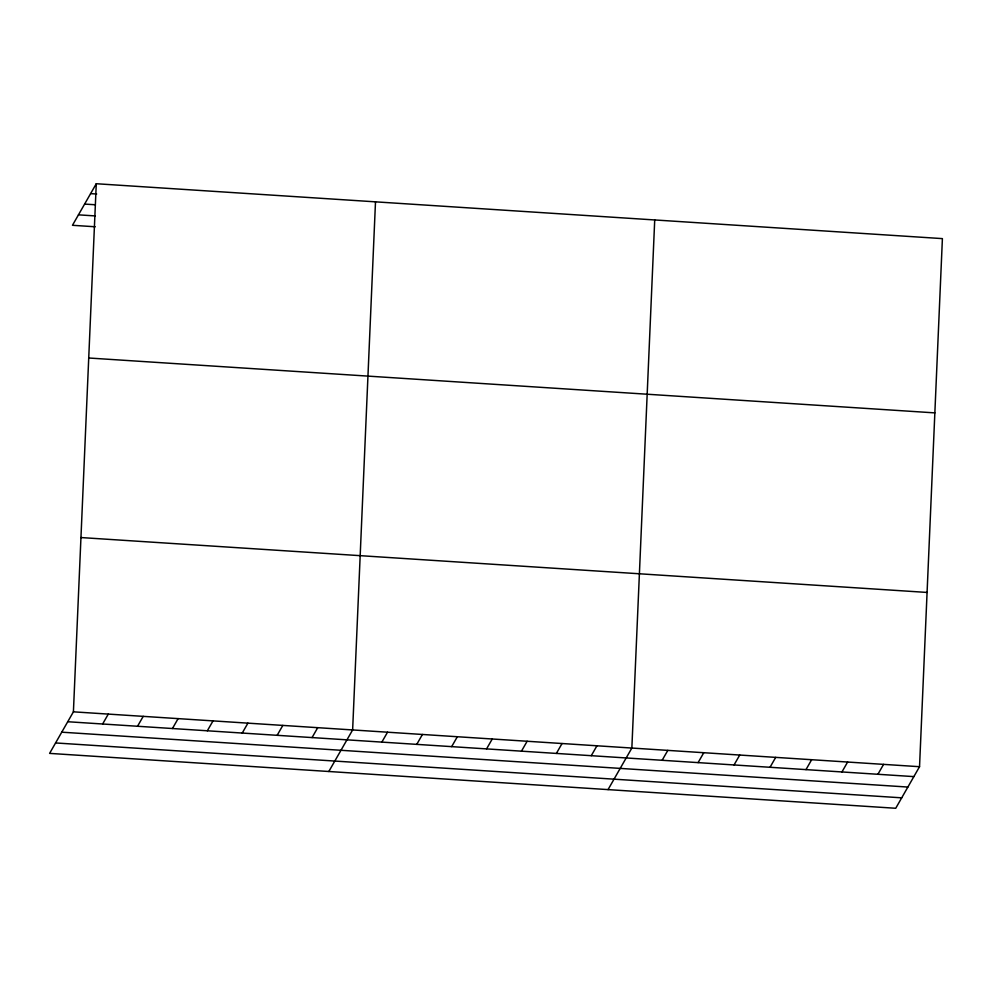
<?xml version="1.0" encoding="UTF-8"?>
<svg xmlns="http://www.w3.org/2000/svg" width="992" height="992" viewBox="0 0 992 992"><rect width="100%" height="100%" fill="white"/><g stroke="black" fill="none" stroke-linecap="round" stroke-linejoin="round"><path stroke-width="1.49" d="M73.408 711.834L96.274 183.731L942.4 238.613L919.534 766.704L895.726 808.269L49.6 753.387L73.408 711.834L919.534 766.704M375.497 201.835L352.631 729.938L328.823 771.503M654.72 219.951L631.854 748.055L608.046 789.607M96.274 183.731L72.466 225.296L95.232 226.771M102.635 723.999L108.302 714.091M137.541 726.256L143.208 716.36M172.447 728.525L178.114 718.617M207.34 730.782L213.02 720.886M242.246 733.051L247.913 723.156M277.152 735.308L282.819 725.412M312.058 737.577L317.725 727.682M381.858 742.103L387.525 732.208M416.764 744.372L422.431 734.464M451.67 746.629L457.337 736.734M486.564 748.898L492.243 738.99M521.47 751.155L527.136 741.26M556.376 753.424L562.042 743.529M591.282 755.693L596.948 745.786M662.135 760.281L667.814 750.386M698.095 762.612L703.774 752.717M734.055 764.944L739.734 755.048M770.028 767.275L775.694 757.38M805.988 769.618L811.654 759.711M841.948 771.95L847.614 762.042M877.908 774.281L883.574 764.373M90.594 193.626L96.67 194.023M84.618 204.079L95.232 204.761M78.455 214.842L95.145 215.921M88.722 358L934.848 412.883M80.947 537.552L927.074 592.435M67.729 721.73L913.868 776.612M61.752 732.183L907.878 787.053M55.589 742.946L901.716 797.828"/></g></svg>
